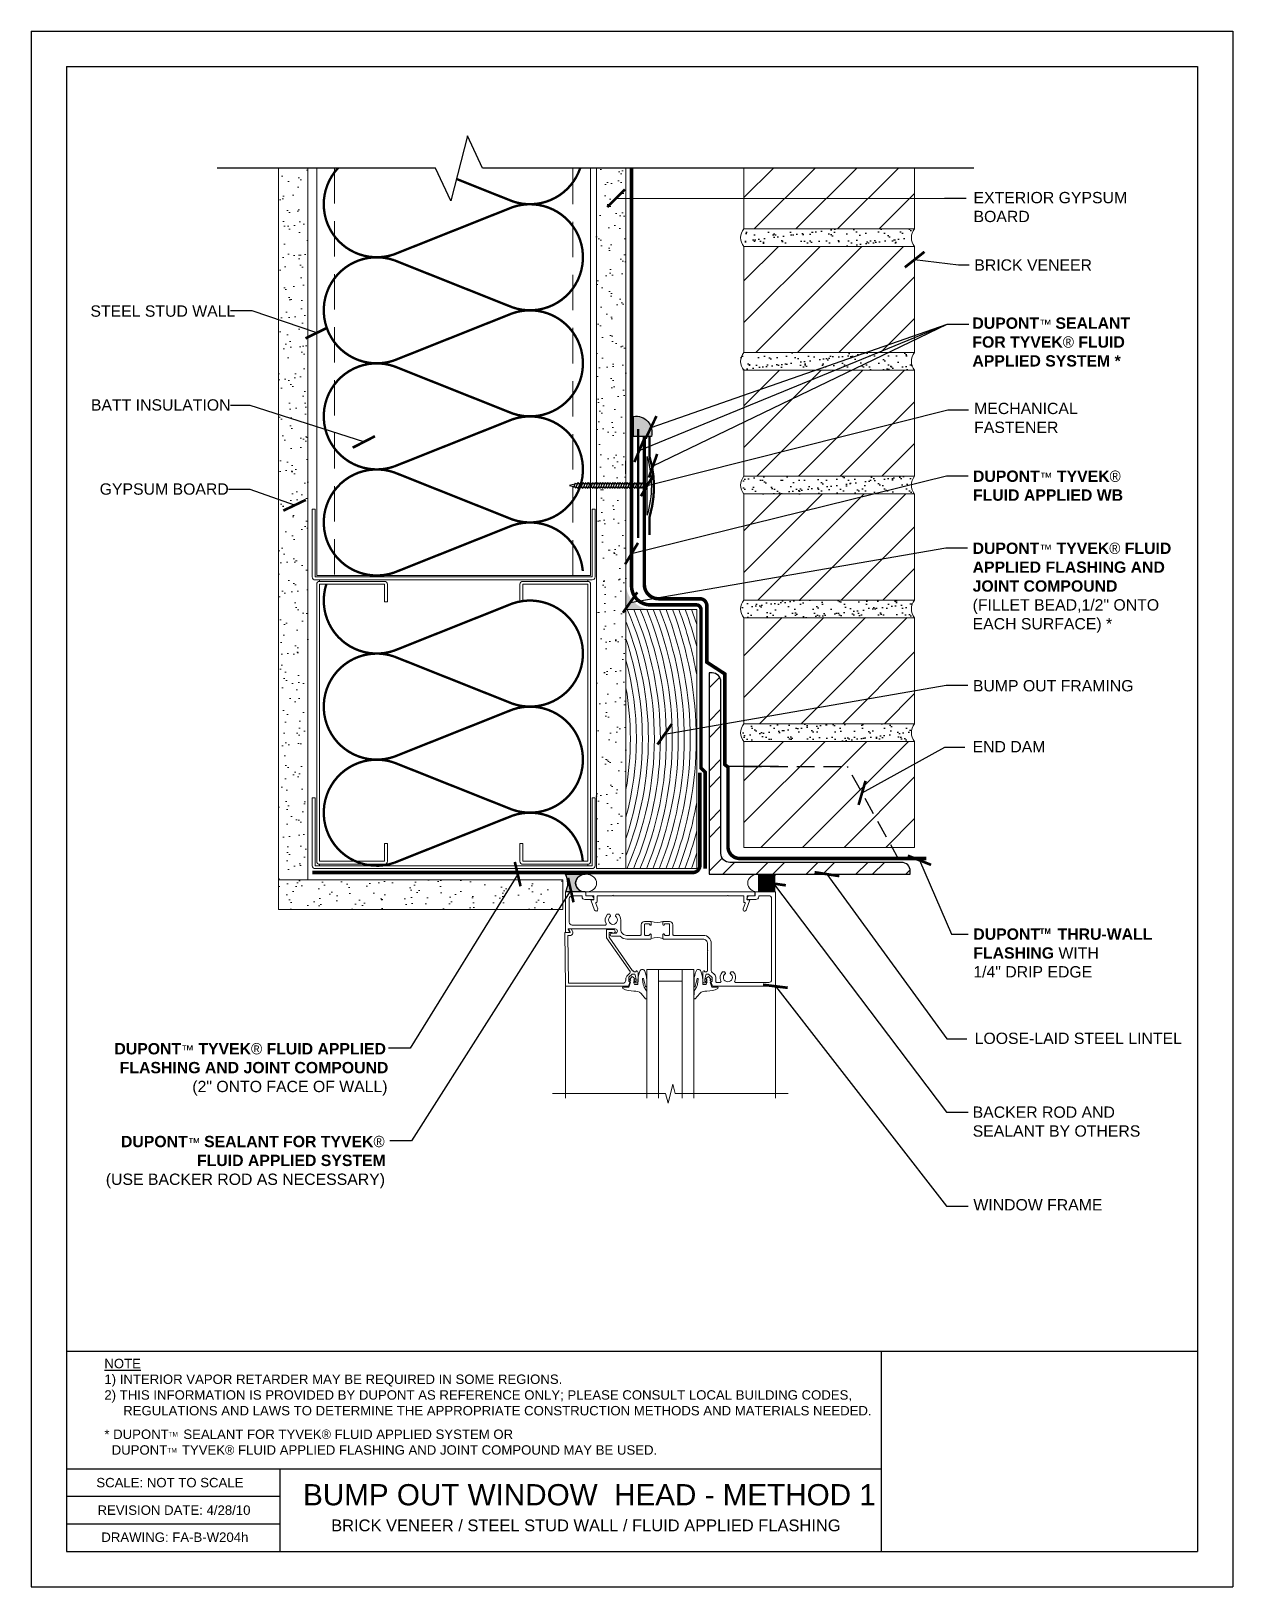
# Model space of a CAD drawing. Extents: x 499.2 to 524.7, y -269.5 to -236.5.
import ezdxf

# ---------------------------------------------------------------- set-up
doc = ezdxf.new("R2010")
doc.units = 0
doc.header["$LTSCALE"] = 1.5
doc.header["$MEASUREMENT"] = 0
for name, pattern in [('DASHED', [0.75, 0.5, -0.25]), ('DASHED2', [0.375, 0.25, -0.125]), ('HIDDEN', [0.375, 0.25, -0.125])]:
    doc.linetypes.add(name, pattern=pattern)
doc.layers.get('0').update_dxf_attribs({"color": 8, "linetype": 'CONTINUOUS'})
for name, color, linetype in [('8x11-ttb$0$B', 5, 'CONTINUOUS'), ('CMU', 250, 'CONTINUOUS'), ('DuPont Thru-Wall Flashing', 252, 'CONTINUOUS'), ('INSULATION', 241, 'CONTINUOUS'), ('SEALANT', 250, 'CONTINUOUS'), ('STRUCTURE', 250, 'CONTINUOUS'), ('TEXT', 7, 'CONTINUOUS'), ('Tyvek FA Flashing and Joint Treatment', 150, 'DASHED2'), ('Tyvek FA WB', 10, 'DASHED2')]:
    doc.layers.add(name, color=color, linetype=linetype)
for name, color, linetype, lineweight in [('A-Anno-txt0', 250, 'CONTINUOUS', 18), ('A-Backer Rod', 250, 'CONTINUOUS', 15), ('A-Glazing', 250, 'CONTINUOUS', 15), ('A-Sealant', 250, 'CONTINUOUS', 15), ('A-Window Gasket', 250, 'CONTINUOUS', 13), ('brick', 250, 'CONTINUOUS', 5), ('Gyp Board', 250, 'CONTINUOUS', 20), ('Metal Stud', 250, 'CONTINUOUS', 18), ('Non-Flanged Window', 250, 'CONTINUOUS', 20), ('Wood', 250, 'CONTINUOUS', 20)]:
    doc.layers.add(name, color=color, linetype=linetype, lineweight=lineweight)
doc.layers.add('TYVEK Commercial Wrap D', color=7, linetype='DASHED', true_color=0x00538e)
doc.layers.add('VIEWPORT', color=7, linetype='CONTINUOUS', plot=False)
doc.styles.add('DETAILS', font='sanss___.ttf', dxfattribs={"height": 1})
doc.dimstyles.new('ARCH_1_1-2_IN', dxfattribs={"dimscale": 0, "dimtxt": 0.09375, "dimasz": 0.09375, "dimexe": 0.0625, "dimexo": 0.0625, "dimgap": 0.0625, "dimtad": 1, "dimdec": 4, "dimlfac": 8, "dimzin": 3, "dimdsep": 46, "dimlunit": 4, "dimtxsty": 'Standard', "dimblk1": 'ARCHTICK', "dimblk2": 'ARCHTICK', "dimsah": 1, "dimcen": 0.0625, "dimdle": 0.0625, "dimclrd": 256, "dimclre": 256, "dimclrt": 256, "dimadec": 0, "dimazin": 0, "dimtfac": 1, "dimtdec": 4, "dimtmove": 0, "dimatfit": 3, "dimldrblk": 'ARCHTICK', "dimfxl": 1, "dimfrac": 2, "dimtolj": 1, "dimtzin": 0, "dimlwd": -1, "dimlwe": -1, "dimarcsym": 0})

# ---------------------------------------------------------------- blocks, each defined once
blk = doc.blocks.new('_ArchTick')
at = {"color": 0, "linetype": 'ByBlock', "const_width": 0.15}
blk.add_lwpolyline([(-0.5, -0.5), (0.5, 0.5)], dxfattribs=at)
blk = doc.blocks.new('Revsion Date')
at = {"layer": 'TEXT', "insert": (0, 0.203, 0), "char_height": 0.2, "width": 16.26452, "attachment_point": 1, "style": 'DETAILS'}
blk.add_mtext('\\pi-0.033334,l0.033334,t0.1;REVISION DATE: 4/28/10', dxfattribs=at)

msp = doc.modelspace()

# ---------------------------------------------------------------- hatches: boundary and pattern name
at = {"layer": 'brick'}
h = msp.add_hatch(dxfattribs=at)
h.set_pattern_fill('_USER', color=256, scale=0.625, angle=45, style=0, pattern_type=0)
h.set_pattern_definition([(45, (395.1639, -83.44085), (-0.4419417, 0.4419417), [])])
h.paths.add_polyline_path([(517.931, -243.354), (517.931, -241.104), (514.306, -241.104), (514.306, -243.354)])
h.paths.add_polyline_path([(517.931, -245.979), (517.931, -243.729), (514.306, -243.729), (514.306, -245.979)])
h.paths.add_polyline_path([(514.306, -246.354), (514.306, -248.604), (517.931, -248.604), (517.931, -246.354)])
h.paths.add_polyline_path([(514.306, -248.979), (514.306, -251.229), (517.931, -251.229), (517.931, -248.979)])
h.paths.add_polyline_path([(517.931, -251.604), (514.306, -251.604), (514.306, -251.979), (516.815, -251.979), (517.85, -253.854), (517.931, -253.854)])
h.paths.add_polyline_path([(516.815, -251.979), (514.306, -251.979), (514.306, -253.854), (517.85, -253.854)], flags=16)
h.paths.add_polyline_path([(517.931, -239.443), (514.306, -239.443), (514.306, -240.729), (517.931, -240.729)])
at = {"layer": 'CMU'}
h = msp.add_hatch(dxfattribs=at)
h.set_pattern_fill('AR-SAND', color=256, scale=0.15, style=0)
h.set_pattern_definition([(37.5, (193.77556, -228.04686), (-0.009449, 0.28902357), [0, -0.228, 0, -0.255, 0, -0.24375]), (7.5, (193.77556, -228.04686), (0.2654665, 0.4233219), [0, -0.123, 0, -0.2055, 0, -0.07875]), (327.5, (193.59106, -228.04686), (0.46712128, 0.00084886), [0, -0.075, 0, -0.27, 0, -0.3525]), (317.5, (193.59106, -228.04686), (0.450919, 0.13165133), [0, -0.0375, 0, -0.177, 0, -0.2025])])
h.paths.add_polyline_path([(517.931, -240.732), (514.306, -240.732, 0.36364), (514.306, -241.107), (517.931, -241.107, -0.36364)])
h.paths.add_polyline_path([(517.931, -243.357), (514.306, -243.357, 0.36364), (514.306, -243.732), (517.931, -243.732, -0.36364)])
h.paths.add_polyline_path([(517.931, -245.982), (514.306, -245.982, 0.36364), (514.306, -246.357), (517.931, -246.357, -0.36364)])
h.paths.add_polyline_path([(517.931, -248.607), (514.306, -248.607, 0.36364), (514.306, -248.982), (517.931, -248.982, -0.36364)])
h.paths.add_polyline_path([(517.931, -251.232), (514.306, -251.232, 0.36364), (514.306, -251.607), (517.931, -251.607, -0.36364)])
at = {"layer": 'Gyp Board'}
h = msp.add_hatch(dxfattribs=at)
h.set_pattern_fill('AR-SAND', color=256, scale=0.25, style=0)
h.set_pattern_definition([(37.5, (541.17512, -266.28996), (-0.0157483, 0.481706), [0, -0.38, 0, -0.425, 0, -0.40625]), (7.5, (541.1751, -266.28996), (0.442444, 0.7055365), [0, -0.205, 0, -0.3425, 0, -0.13125]), (327.5, (540.86762, -266.28996), (0.7785355, 0.0014148), [0, -0.125, 0, -0.45, 0, -0.5875]), (317.5, (540.8676, -266.28996), (0.751532, 0.219419), [0, -0.0625, 0, -0.295, 0, -0.3375])])
h.paths.add_polyline_path([(505.056, -239.443), (504.881, -239.443), (504.431, -239.443), (504.431, -254.544), (505.056, -254.544)])
h.paths.add_polyline_path([(511.806, -239.443), (511.181, -239.443), (511.181, -254.304), (511.806, -254.304)])
h = msp.add_hatch(dxfattribs=at)
h.set_pattern_fill('AR-SAND,_O', color=256, scale=0.25, angle=-90)
h.set_pattern_definition([(127.5, (1065.47115, -2036.6942), (-0.48170594, -0.01574834), [0, -0.38, 0, -0.425, 0, -0.40625]), (97.5, (1065.47115, -2036.6942), (-0.70553652, 0.44244418), [0, -0.205, 0, -0.3425, 0, -0.13125]), (57.5, (1065.47115, -2037.0017), (-0.00141476, 0.77853547), [0, -0.125, 0, -0.45, 0, -0.5875]), (47.5, (1065.47115, -2037.0017), (-0.2194189, 0.75153165), [0, -0.0625, 0, -0.295, 0, -0.3375])])
h.paths.add_polyline_path([(504.431, -254.544), (504.431, -255.169), (510.466, -255.169), (510.466, -254.544)])
at = {"layer": 'SEALANT', "linetype": 'Continuous'}
h = msp.add_hatch(color=256, dxfattribs=at)
edge = h.paths.add_edge_path()
edge.add_arc((512.013, -245.052), 0.344, -14.6417, 98.4355, ccw=False)
edge.add_line((512.346, -245.139), (512.235, -245.138))
edge.add_line((512.235, -245.138), (511.963, -245.138))
edge.add_line((511.963, -245.138), (511.963, -244.711))
at = {"layer": 'SEALANT'}
h = msp.add_hatch(color=256, dxfattribs=at)
h.dxf.hatch_style = 1
edge = h.paths.add_edge_path()
edge.add_line((510.942, -254.799), (510.527, -254.799))
edge.add_arc((510.156, -254.611), 0.416, 333.198, 386.9109)
edge.add_line((510.526, -254.423), (510.937, -254.423))
edge.add_arc((510.96, -254.677), 0.255, 95.2307, 135.4164)
edge.add_arc((510.894, -254.611), 0.162, 135.8626, 215.6301)
edge.add_arc((510.952, -254.561), 0.238, 217.2197, 267.6996)
h = msp.add_hatch(color=256, dxfattribs=at)
h.dxf.hatch_style = 1
edge = h.paths.add_edge_path()
edge.add_line((514.977, -254.421), (514.607, -254.421))
edge.add_ellipse((514.607, -254.61), major_axis=(0.219, 0), ratio=0.862659, start_angle=270, end_angle=450, ccw=False)
edge.add_line((514.607, -254.799), (514.975, -254.799))
edge.add_arc((515.459, -254.613), 0.519, 158.3009, 201.0118, ccw=False)
at = {"layer": 'STRUCTURE'}
h = msp.add_hatch(dxfattribs=at)
h.set_pattern_fill('ANSI32', color=256, scale=2, style=0)
h.set_pattern_definition([(45, (0, -271.5366), (-0.5303301, 0.5303301), []), (45, (0.35355, -271.5366), (-0.5303301, 0.5303301), [])])
edge = h.paths.add_edge_path()
edge.add_line((513.571, -251.337), (513.571, -254.421))
edge.add_line((513.571, -254.421), (515.769, -254.421))
edge.add_line((515.769, -254.421), (517.839, -254.421))
edge.add_line((517.839, -254.421), (517.839, -254.358))
edge.add_arc((517.651, -254.358), 0.188, 0, 90)
edge.add_line((517.651, -254.171), (515.769, -254.171))
edge.add_line((515.769, -254.171), (514.008, -254.171))
edge.add_arc((514.008, -253.983), 0.187, 180, 270, ccw=False)
edge.add_line((513.821, -253.983), (513.821, -251.235))
edge.add_line((513.821, -251.235), (513.821, -250.34))
edge.add_arc((513.633, -250.34), 0.188, 0, 90)
edge.add_line((513.633, -250.153), (513.571, -250.153))
edge.add_line((513.571, -250.153), (513.571, -251.337))
at = {"layer": 'Tyvek FA Flashing and Joint Treatment', "ltscale": 0.5}
h = msp.add_hatch(color=256, dxfattribs=at)
h.dxf.hatch_style = 1
edge = h.paths.add_edge_path()
edge.add_line((511.806, -248.803), (511.806, -248.303))
edge.add_arc((512.358, -248.251), 0.555, 185.3879, 264.6121)
edge.add_line((512.306, -248.803), (511.806, -248.803))

# ---------------------------------------------------------------- linework, layer by layer
at = {"layer": '8x11-ttb$0$B', "color": 7}
for p, q in [((499.934, -237.289, 0), (499.934, -268.789, 0)), ((499.934, -237.289, 0), (523.934, -237.289, 0)), ((523.934, -237.289, 0), (523.934, -268.789, 0)), ((499.934, -267.038, 0), (517.222, -267.038, 0)), ((499.934, -268.789, 0), (523.934, -268.789, 0))]:
    msp.add_line(p, q, dxfattribs=at)
at = {"layer": '8x11-ttb$0$B', "color": 7, "elevation": 0}
for points in [[(523.934, -264.543), (499.934, -264.543)], [(517.222, -264.543), (517.222, -268.789)], [(504.46, -267.038), (504.46, -268.789)], [(504.46, -267.622), (499.934, -267.622)], [(504.46, -268.205), (499.934, -268.205)]]:
    msp.add_lwpolyline(points, dxfattribs=at)
at = {"layer": 'A-Anno-txt0', "lineweight": 13}
msp.add_lwpolyline([(510.248, -259.076), (512.648, -259.076), (512.698, -259.276), (512.798, -258.876), (512.848, -259.076), (515.248, -259.076)], dxfattribs=at)
at = {"layer": 'A-Backer Rod'}
for centre, major_axis, ratio in [((510.957, -254.611), (0.226, 0), 0.83193), ((514.607, -254.61), (0.219, 0), 0.862659)]:
    msp.add_ellipse(centre, major_axis=major_axis, ratio=ratio, dxfattribs=at)
at = {"layer": 'A-Glazing'}
for p, q in [((512.248, -256.443), (512.248, -259.17)), ((512.498, -256.443), (512.498, -259.17)), ((512.998, -256.443), (512.998, -259.17)), ((513.248, -256.443), (513.248, -259.17))]:
    msp.add_line(p, q, dxfattribs=at)
at = {"layer": 'A-Sealant'}
for centre, radius, start, end in [((515.459, -254.613), 0.519, 158.3009, 201.0118), ((512.465, -255.095), 0.352, 249.1882, 290.8118), ((512.465, -256.118), 0.352, 69.1882, 110.8118)]:
    msp.add_arc(centre, radius, start, end, dxfattribs=at)
at = {"layer": 'A-Window Gasket'}
for points in [[(511.875, -256.704), (511.901, -256.709), (511.867, -256.816), (511.806, -256.821), (511.731, -256.818), (511.741, -256.849, 0.12571), (511.973, -256.901, -0.226084), (512.126, -256.951), (512.222, -257.062, 0.644976), (512.248, -257.05), (512.246, -256.921, 0.151869), (512.23, -256.876), (512.192, -256.816, -0.029345), (512.174, -256.764), (512.157, -256.643, -0.653812), (512.177, -256.636), (512.221, -256.801, 0.888636), (512.246, -256.799), (512.246, -256.664, 0.064205), (512.204, -256.476, 0.689636), (512.101, -256.476, 0.070356), (512.06, -256.664), (512.06, -256.76), (511.987, -256.76), (511.965, -256.707), (512.004, -256.702), (511.97, -256.665), (512.001, -256.643), (511.94, -256.59), (511.884, -256.655), (511.909, -256.665)], [(513.622, -256.704), (513.595, -256.709), (513.629, -256.816), (513.69, -256.821), (513.765, -256.818), (513.755, -256.849, -0.12571), (513.523, -256.901, 0.226084), (513.37, -256.951), (513.274, -257.062, -0.644976), (513.248, -257.05), (513.25, -256.921, -0.151869), (513.266, -256.876), (513.305, -256.816, 0.029345), (513.322, -256.764), (513.339, -256.643, 0.653812), (513.319, -256.636), (513.275, -256.801, -0.888636), (513.25, -256.799), (513.25, -256.664, -0.064205), (513.292, -256.476, -0.689636), (513.395, -256.476, -0.070356), (513.436, -256.664), (513.436, -256.76), (513.509, -256.76), (513.531, -256.707), (513.492, -256.702), (513.527, -256.665), (513.495, -256.643), (513.556, -256.59), (513.612, -256.655), (513.587, -256.665)]]:
    msp.add_lwpolyline(points, format="xyb", close=True, dxfattribs=at)
at = {"layer": 'brick', "linetype": 'Continuous'}
msp.add_lwpolyline([(514.306, -239.443), (514.306, -240.732), (517.931, -240.732), (517.931, -239.443)], dxfattribs=at)
for points in [[(514.306, -243.357), (517.931, -243.357), (517.931, -241.107), (514.306, -241.107)], [(514.306, -245.982), (517.931, -245.982), (517.931, -243.732), (514.306, -243.732)], [(514.306, -248.607), (517.931, -248.607), (517.931, -246.357), (514.306, -246.357)], [(514.306, -251.232), (517.931, -251.232), (517.931, -248.982), (514.306, -248.982)], [(514.306, -253.857), (517.931, -253.857), (517.931, -251.607), (514.306, -251.607)]]:
    msp.add_lwpolyline(points, close=True, dxfattribs=at)
for centre in [(514.53, -240.92), (518.155, -240.92), (514.53, -243.545), (518.155, -243.545), (514.53, -246.17), (518.155, -246.17), (514.53, -248.795), (518.155, -248.795), (514.53, -251.42), (518.155, -251.42)]:
    msp.add_arc(centre, 0.292, 140.0334, 219.9666, dxfattribs=at)
at = {"layer": 'DuPont Thru-Wall Flashing'}
msp.add_line((515.039, -252.136), (513.959, -252.136), dxfattribs=at)
at = {"layer": 'DuPont Thru-Wall Flashing', "linetype": 'HIDDEN'}
for p, q in [((514.306, -252.136), (516.506, -252.136)), ((517.604, -254.127, 0), (516.506, -252.136, 0))]:
    msp.add_line(p, q, dxfattribs=at)
at = {"layer": 'DuPont Thru-Wall Flashing', "elevation": 0}
msp.add_lwpolyline([(512.196, -245.138, 0.075, 0.075, 0), (512.196, -248.279, 0.075, 0.075, 0.414214), (512.496, -248.579, 0.075, 0.075, 0), (513.372, -248.579, 0.075, 0.075, -0.414214), (513.522, -248.729, 0.075, 0.075, 0), (513.522, -249.925, 0.075, 0.075, 0), (513.904, -250.174, 0.075, 0.075, 0), (513.904, -252.098, 0.075, 0.075, 0), (513.97, -252.149, 0.075, 0.075, 0), (513.97, -253.838, 0.075, 0.075, 0.414158), (514.22, -254.088, 0.075, 0.075, 0), (516.983, -254.089, 0.075, 0.075, 0), (518.181, -254.089, 0, 0, 0)], format="xyseb", dxfattribs=at)
at = {"layer": 'Gyp Board'}
for points in [[(504.431, -239.443), (504.431, -254.544), (505.056, -254.544), (505.056, -239.443)], [(511.806, -239.443), (511.806, -254.304), (511.181, -254.304), (511.181, -239.443)]]:
    msp.add_lwpolyline(points, dxfattribs=at)
msp.add_lwpolyline([(504.431, -254.544), (504.431, -255.169), (510.466, -255.169), (510.466, -254.544)], close=True, dxfattribs=at)
at = {"layer": 'INSULATION', "color": 253, "const_width": 0.05}
for points in [[(509.768, -244.711, 0.083504), (509.4, -244.773), (506.886, -245.774, -1.40437), (506.886, -243.648), (509.4, -244.649, 1.40437), (509.4, -242.523), (506.886, -243.524, -1.40437), (506.886, -241.398), (509.4, -242.399, 1.40437), (509.4, -240.273), (506.886, -241.274, -0.782085), (505.696, -239.443, -0.782085)], [(508.208, -239.674), (509.4, -240.149, 0.417115), (510.835, -239.443, 0.417115)], [(506.518, -245.836, 0.083504), (506.886, -245.774), (509.4, -244.773, -1.40437), (509.4, -246.899), (506.886, -245.898, 1.40437), (506.886, -248.024), (509.4, -247.023, -0.489426), (510.89, -247.992)], [(505.447, -248.273, 0.618126), (506.886, -249.68), (509.4, -248.679, -1.40437), (509.4, -250.805), (506.886, -249.804, 1.40437), (506.886, -251.93), (509.4, -250.929, -1.40437), (509.4, -253.055), (506.886, -252.054, 1.40437), (506.886, -254.18), (509.4, -253.179, -0.489426), (510.89, -254.148)]]:
    msp.add_lwpolyline(points, format="xyb", dxfattribs=at)
at = {"layer": 'Metal Stud'}
for p, q in [((505.306, -248.211), (505.306, -248.179)), ((505.306, -248.211), (505.306, -248.179)), ((510.994, -248.211), (510.994, -248.179)), ((505.306, -254.211), (505.306, -254.242)), ((510.994, -254.211), (510.994, -254.242))]:
    msp.add_line(p, q, dxfattribs=at)
at = {"layer": 'Metal Stud', "lineweight": 13}
msp.add_lwpolyline([(505.244, -239.443), (505.244, -248.086), (511.056, -248.086), (511.056, -239.443)], dxfattribs=at)
at = {"layer": 'Metal Stud', "linetype": 'DASHED', "lineweight": 5}
msp.add_lwpolyline([(505.619, -239.443), (505.619, -248.086), (510.681, -248.086), (510.681, -239.443)], dxfattribs=at)
at = {"layer": 'Metal Stud'}
for points in [[(511.088, -246.679), (511.088, -248.117), (505.213, -248.117), (505.213, -246.679), (505.15, -246.679), (505.15, -248.117, 0.414214), (505.213, -248.179), (511.088, -248.179, 0.414214), (511.15, -248.117), (511.15, -246.679)], [(506.681, -248.648), (506.744, -248.648), (506.744, -248.273, 0.414214), (506.681, -248.211), (505.306, -248.211, 0.414214), (505.244, -248.273), (505.244, -254.148, 0.414214), (505.306, -254.211), (506.681, -254.211, 0.414214), (506.744, -254.148), (506.744, -253.773), (506.681, -253.773), (506.681, -254.148), (505.306, -254.148), (505.306, -248.273), (506.681, -248.273)], [(509.619, -248.648), (509.556, -248.648), (509.556, -248.273, -0.414214), (509.619, -248.211), (510.994, -248.211, -0.414214), (511.056, -248.273), (511.056, -254.148, -0.414214), (510.994, -254.211), (509.619, -254.211, -0.414214), (509.556, -254.148), (509.556, -253.773), (509.619, -253.773), (509.619, -254.148), (510.994, -254.148), (510.994, -248.273), (509.619, -248.273)], [(511.088, -252.804), (511.088, -254.242), (505.213, -254.242), (505.213, -252.804), (505.15, -252.804), (505.15, -254.242, 0.414214), (505.213, -254.304), (511.088, -254.304, 0.414214), (511.15, -254.242), (511.15, -252.804)]]:
    msp.add_lwpolyline(points, format="xyb", close=True, dxfattribs=at)
at = {"layer": 'Non-Flanged Window'}
for p, q in [((513.248, -256.443), (512.248, -256.443)), ((512.998, -256.693), (512.498, -256.693))]:
    msp.add_line(p, q, dxfattribs=at)
at = {"layer": 'Non-Flanged Window', "lineweight": 9}
for p, q in [((510.524, -259.17), (510.524, -256.799)), ((514.976, -259.17), (514.976, -256.799))]:
    msp.add_line(p, q, dxfattribs=at)
at = {"layer": 'Non-Flanged Window'}
for points in [[(512.34, -255.789), (512.34, -255.703, 1), (512.309, -255.703), (512.309, -255.704, -0.414214), (512.294, -255.719), (512.214, -255.719, -0.414214), (512.199, -255.704), (512.199, -255.489, -0.414214), (512.214, -255.474), (512.294, -255.474, -0.419023), (512.309, -255.489, 1.008231), (512.34, -255.489), (512.34, -255.424), (512.199, -255.424, 0.414214), (512.129, -255.494), (512.129, -255.699, -0.414214), (512.109, -255.719), (511.82, -255.719, -0.414214), (511.695, -255.594), (511.695, -255.393, 0.206445), (511.644, -255.273), (511.6, -255.273), (511.583, -255.302, 0.386545), (511.585, -255.315, -3.127286), (511.475, -255.315, 0.386545), (511.478, -255.302), (511.461, -255.273), (511.417, -255.273, 0.339754), (511.385, -255.471, -0.568098), (511.368, -255.501), (510.663, -255.501, -0.414214), (510.603, -255.441), (510.603, -254.939, -0.414214), (510.663, -254.879), (510.873, -254.879), (510.873, -254.897, 0.414214), (510.935, -254.959), (511.123, -254.959), (511.123, -254.941, 0.414214), (511.061, -254.879), (510.953, -254.879), (510.953, -254.799), (510.523, -254.799), (510.523, -255.661), (510.614, -255.661, 0.57735), (510.623, -255.646), (510.586, -255.581), (511.576, -255.581, -1), (511.576, -255.675), (511.498, -255.675, 1), (511.498, -255.737), (511.685, -255.737, 0.207981), (511.827, -255.799), (512.33, -255.799), (512.34, -255.789)], [(512.59, -255.789), (512.6, -255.799), (513.436, -255.799, -0.414214), (513.536, -255.899), (513.536, -256.039), (513.546, -256.049), (513.536, -256.059), (513.536, -256.465), (513.536, -256.465, -0.414214), (513.511, -256.49), (513.474, -256.49), (513.474, -256.468, 0.414214), (513.436, -256.506), (513.436, -256.708, 0.414214), (513.456, -256.728), (513.485, -256.728, 0.414214), (513.505, -256.708), (513.505, -256.696), (513.476, -256.696), (513.476, -256.658), (513.499, -256.556, -0.354119), (513.518, -256.54), (513.56, -256.54), (513.627, -256.607, -0.198912), (513.634, -256.625), (513.634, -256.696), (513.605, -256.696), (513.641, -256.799), (514.975, -256.799), (514.975, -254.799), (514.543, -254.799), (514.543, -254.879), (514.435, -254.879, 0.414214), (514.373, -254.941), (514.373, -254.959), (514.561, -254.959, 0.414214), (514.623, -254.897), (514.623, -254.879), (514.835, -254.879, -0.414214), (514.895, -254.939), (514.895, -256.659, -0.414214), (514.835, -256.719), (514.131, -256.719, -0.537839), (514.114, -256.688, 0.338036), (514.081, -256.491), (514.037, -256.491), (514.02, -256.52, 0.386545), (514.023, -256.533, -3.127286), (513.913, -256.533, 0.386545), (513.916, -256.52), (513.899, -256.491), (513.855, -256.491, 0.338036), (513.822, -256.688, -0.537839), (513.805, -256.719), (513.734, -256.719, -0.414214), (513.714, -256.699), (513.714, -256.625, 0.19902), (513.683, -256.55), (513.623, -256.491, -0.199018), (513.616, -256.473), (513.616, -255.889, 0.414211), (513.446, -255.719), (512.821, -255.719, -0.414214), (512.801, -255.699), (512.801, -255.494, 0.414214), (512.731, -255.424), (512.59, -255.424), (512.59, -255.489, 1), (512.621, -255.489), (512.621, -255.489, -0.414214), (512.636, -255.474), (512.716, -255.474, -0.414214), (512.731, -255.489), (512.731, -255.704, -0.414214), (512.716, -255.719), (512.636, -255.719, -0.419023), (512.621, -255.704, 1.008231), (512.59, -255.703), (512.59, -255.789)]]:
    msp.add_lwpolyline(points, format="xyb", dxfattribs=at)
for points in [[(514.374, -254.965), (514.436, -254.965), (514.357, -255.182, -1), (514.291, -255.158), (514.332, -255.046, 0.414214), (514.32, -255.02), (514.317, -255.019, -0.315299), (514.304, -255), (514.304, -254.879), (513.977, -254.879), (513.967, -254.869), (513.957, -254.879), (511.54, -254.879), (511.53, -254.869), (511.52, -254.879), (511.194, -254.879), (511.194, -255, -0.315299), (511.18, -255.019), (511.178, -255.02, 0.414214), (511.166, -255.046), (511.206, -255.158, -1), (511.141, -255.182), (511.062, -254.965), (511.124, -254.965), (511.124, -254.879), (510.954, -254.879), (510.954, -254.799), (514.544, -254.799), (514.544, -254.879), (514.374, -254.879), (514.374, -254.965)], [(512.021, -256.658), (512.021, -256.696), (511.992, -256.696), (511.992, -256.708, 0.414214), (512.012, -256.728), (512.041, -256.728, 0.414214), (512.061, -256.708), (512.061, -256.506, 0.414214), (512.023, -256.468), (512.023, -256.49), (511.981, -256.49, -0.414214), (511.961, -256.47), (511.961, -256.468), (511.946, -256.468), (511.447, -255.755), (511.447, -255.657), (511.505, -255.657, 1.660521), (511.538, -255.595), (511.392, -255.595), (511.392, -255.772), (511.893, -256.487, -0.36397), (511.89, -256.519), (511.826, -256.583, 0.198912), (511.801, -256.644), (511.801, -256.666, -0.414214), (511.731, -256.736), (510.583, -256.736), (510.57, -255.723), (510.617, -255.723, 0.577398), (510.67, -255.63), (510.643, -255.583), (510.588, -255.581, 0.589976), (510.579, -255.596), (510.616, -255.66), (510.507, -255.66), (510.522, -256.799), (511.856, -256.799), (511.892, -256.696), (511.863, -256.696), (511.863, -256.625, -0.198912), (511.87, -256.607), (511.937, -256.54), (511.979, -256.54, -0.354119), (511.998, -256.556)]]:
    msp.add_lwpolyline(points, format="xyb", close=True, dxfattribs=at)
at = {"layer": 'SEALANT', "linetype": 'Continuous'}
msp.add_line((511.806, -245.927, 0), (511.806, -245.651, 0), dxfattribs=at)
at = {"layer": 'SEALANT', "linetype": 'Continuous', "elevation": 0}
msp.add_lwpolyline([(511.963, -244.711, -0.537754), (512.346, -245.139), (512.235, -245.138), (511.963, -245.138)], format="xyb", close=True, dxfattribs=at)
at = {"layer": 'SEALANT', "linetype": 'Continuous', "const_width": 0.05, "elevation": 0, "flags": 128}
msp.add_lwpolyline([(512.062, -247.289), (512.062, -244.976)], dxfattribs=at)
at = {"layer": 'SEALANT', "linetype": 'Continuous', "const_width": 0.05, "flags": 128}
msp.add_lwpolyline([(512.308, -245.138), (512.308, -245.572, -0.145991), (512.308, -246.834), (512.308, -247.228)], format="xyb", dxfattribs=at)
at = {"layer": 'SEALANT'}
msp.add_lwpolyline([(510.942, -254.799), (510.527, -254.799, 0.238754), (510.526, -254.423), (510.937, -254.423, 0.177162), (510.778, -254.498, 0.362821), (510.763, -254.705, 0.223893), (510.942, -254.799, 1.244627)], format="xyb", dxfattribs=at)
at = {"layer": 'STRUCTURE'}
for p, q in [((510.785, -246.131), (510.611, -246.176)), ((510.611, -246.176), (510.785, -246.222)), ((510.729, -246.125), (510.691, -246.217)), ((510.729, -246.125), (510.741, -246.143)), ((510.787, -246.113), (510.738, -246.23)), ((510.785, -246.131), (512.252, -246.131)), ((510.839, -246.113), (510.787, -246.24)), ((510.787, -246.113), (510.799, -246.131)), ((510.839, -246.113), (510.851, -246.131)), ((510.891, -246.113), (510.839, -246.24)), ((510.891, -246.113), (510.904, -246.131)), ((510.944, -246.113), (510.891, -246.24)), ((510.996, -246.113), (510.944, -246.24)), ((510.944, -246.113), (510.956, -246.131)), ((510.996, -246.113), (511.008, -246.131)), ((511.049, -246.113), (510.996, -246.24)), ((511.049, -246.113), (511.061, -246.131)), ((511.101, -246.113), (511.049, -246.24)), ((511.153, -246.113), (511.101, -246.24)), ((511.101, -246.113), (511.113, -246.131)), ((511.206, -246.113), (511.153, -246.24)), ((511.153, -246.113), (511.166, -246.131)), ((511.258, -246.113), (511.206, -246.24)), ((511.206, -246.113), (511.218, -246.131)), ((511.258, -246.113), (511.27, -246.131)), ((511.31, -246.113), (511.258, -246.24)), ((511.31, -246.113), (511.323, -246.131)), ((511.363, -246.113), (511.31, -246.24)), ((511.363, -246.113), (511.375, -246.131)), ((511.415, -246.113), (511.363, -246.24)), ((511.415, -246.113), (511.427, -246.131)), ((511.467, -246.113), (511.415, -246.24)), ((511.52, -246.113), (511.467, -246.24)), ((511.467, -246.113), (511.48, -246.131)), ((511.572, -246.113), (511.52, -246.24)), ((511.52, -246.113), (511.532, -246.131)), ((511.625, -246.113), (511.572, -246.24)), ((511.572, -246.113), (511.584, -246.131)), ((511.625, -246.113), (511.637, -246.131)), ((511.677, -246.113), (511.625, -246.24)), ((511.677, -246.113), (511.689, -246.131)), ((511.729, -246.113), (511.677, -246.24)), ((511.729, -246.112), (511.742, -246.131)), ((511.782, -246.113), (511.729, -246.24)), ((511.782, -246.113), (511.794, -246.131)), ((511.834, -246.113), (511.782, -246.24)), ((511.887, -246.113), (511.834, -246.24)), ((511.834, -246.113), (511.846, -246.131)), ((511.939, -246.113), (511.887, -246.24)), ((511.887, -246.113), (511.899, -246.131)), ((511.991, -246.113), (511.939, -246.24)), ((511.939, -246.113), (511.951, -246.131)), ((511.991, -246.113), (512.004, -246.131)), ((512.044, -246.113), (511.991, -246.24)), ((512.044, -246.113), (512.056, -246.131)), ((512.096, -246.113), (512.044, -246.24)), ((512.096, -246.113), (512.108, -246.131)), ((512.148, -246.113), (512.096, -246.24)), ((512.148, -246.113), (512.161, -246.131)), ((512.201, -246.113), (512.148, -246.24)), ((512.201, -246.113), (512.213, -246.131)), ((512.252, -246.116), (512.201, -246.24)), ((510.675, -246.193), (510.691, -246.217)), ((510.722, -246.205), (510.738, -246.23)), ((510.772, -246.218), (510.787, -246.24)), ((512.252, -246.222), (510.785, -246.222)), ((510.827, -246.222), (510.839, -246.24)), ((510.879, -246.222), (510.891, -246.24)), ((510.932, -246.222), (510.944, -246.24)), ((510.984, -246.222), (510.996, -246.24)), ((511.036, -246.222), (511.049, -246.24)), ((511.089, -246.222), (511.101, -246.24)), ((511.141, -246.222), (511.153, -246.24)), ((511.193, -246.222), (511.206, -246.24)), ((511.246, -246.222), (511.258, -246.24)), ((511.298, -246.222), (511.31, -246.24)), ((511.35, -246.222), (511.363, -246.24)), ((511.377, -246.204), (511.363, -246.24)), ((511.403, -246.222), (511.415, -246.24)), ((511.455, -246.222), (511.467, -246.24)), ((511.508, -246.222), (511.52, -246.24)), ((511.56, -246.222), (511.572, -246.24)), ((511.612, -246.222), (511.625, -246.24)), ((511.665, -246.222), (511.677, -246.24)), ((511.717, -246.222), (511.729, -246.24)), ((511.744, -246.204), (511.729, -246.239)), ((511.77, -246.222), (511.782, -246.24)), ((511.822, -246.222), (511.834, -246.24)), ((511.874, -246.222), (511.887, -246.24)), ((511.927, -246.222), (511.939, -246.24)), ((511.979, -246.222), (511.991, -246.24)), ((512.031, -246.222), (512.044, -246.24)), ((512.084, -246.222), (512.096, -246.24)), ((512.111, -246.204), (512.096, -246.24)), ((512.136, -246.222), (512.148, -246.24)), ((512.189, -246.222), (512.201, -246.24)), ((512.241, -246.222), (512.252, -246.238))]:
    msp.add_line(p, q, dxfattribs=at)
msp.add_lwpolyline([(519.188, -239.443), (508.759, -239.443), (508.443, -238.758), (508.088, -240.142), (507.765, -239.443), (503.13, -239.443)], dxfattribs=at)
for points in [[(512.252, -245.559, -0.147361), (512.252, -246.809)], [(513.571, -251.337), (513.571, -254.421), (515.769, -254.421), (517.839, -254.421), (517.839, -254.358, 0.414214), (517.651, -254.171), (515.769, -254.171), (514.008, -254.171, -0.414214), (513.821, -253.983), (513.821, -251.235), (513.821, -250.34, 0.414214), (513.633, -250.153), (513.571, -250.153)]]:
    msp.add_lwpolyline(points, format="xyb", close=True, dxfattribs=at)
at = {"layer": 'TYVEK Commercial Wrap D', "const_width": 0.04}
msp.add_lwpolyline([(511.17, -254.336), (511.17, -254.336)], dxfattribs=at)
at = {"layer": 'Tyvek FA Flashing and Joint Treatment', "ltscale": 0.5, "const_width": 0.075, "flags": 128}
msp.add_lwpolyline([(512.829, -254.386), (513.224, -254.386, 0.414214), (513.374, -254.236), (513.374, -252.268)], format="xyb", dxfattribs=at)
at = {"layer": 'Tyvek FA Flashing and Joint Treatment', "ltscale": 0.5, "const_width": 0.075, "elevation": 0, "flags": 128}
msp.add_lwpolyline([(505.154, -254.386), (512.829, -254.386)], dxfattribs=at)
at = {"layer": 'Tyvek FA WB', "flags": 128}
msp.add_lwpolyline([(513.398, -249.223, 0.075, 0.075, 0), (513.398, -248.809, 0.075, 0.075, 0.414214), (513.298, -248.709, 0.075, 0.075, 0), (512.324, -248.709, 0.075, 0.075, -0.414214), (511.924, -248.309, 0.075, 0.075, 0), (511.924, -245.568, 0.075, 0.075, 0), (511.924, -239.443, 0, 0, 0)], format="xyseb", dxfattribs=at)
at = {"layer": 'Tyvek FA WB', "const_width": 0.075, "flags": 128}
msp.add_lwpolyline([(513.485, -254.304), (513.485, -252.258), (513.398, -252.169), (513.398, -249.223)], dxfattribs=at)
at = {"layer": 'VIEWPORT', "color": 1}
for p, q in [((499.184, -236.539, 0), (499.184, -269.539, 0)), ((499.184, -236.539, 0), (524.684, -236.539, 0)), ((524.684, -236.539, 0), (524.684, -269.539, 0)), ((499.184, -269.539, 0), (524.684, -269.539, 0))]:
    msp.add_line(p, q, dxfattribs=at)
at = {"layer": 'Wood'}
msp.add_lwpolyline([(511.806, -248.804), (513.306, -248.804), (513.306, -254.304), (511.806, -254.304)], close=True, dxfattribs=at)
for radius, start, end in [(6.805, 336.0914, 23.7636), (6.932, 336.5565, 23.3016), (7.059, 337.0034, 22.8577), (7.186, 337.4325, 22.4315), (7.313, 337.8454, 22.0214), (7.44, 338.243, 21.6264), (7.567, 338.6263, 21.2457), (7.694, 338.9959, 20.8784), (7.821, 9.9543, 20.524), (7.948, 14.2553, 20.1816), (8.075, 17.4526, 19.8508), (6.678, 338.2775, 21.7225), (6.551, 341.2668, 18.7332), (6.423, 344.9666, 15.0334), (6.296, 350.1582, 9.8418), (7.821, 339.3527, 350.0457), (7.948, 339.6973, 345.7447), (8.075, 340.0303, 342.5474)]:
    msp.add_arc((505.603, -251.547, 0), radius, start, end, dxfattribs=at)

# ---------------------------------------------------------------- block references
at = {"layer": 'TEXT'}
msp.add_blockref('Revsion Date', (500.593, -268.014), dxfattribs=at)

# ---------------------------------------------------------------- texts
at = {"layer": 'TEXT', "style": 'DETAILS'}
for s, insert, char_height, width, attachment_point in [('EXTERIOR GYPSUM \\PBOARD', (519.18, -239.95, 0), 0.24, 6.52135, 1), ('BRICK VENEER', (519.197, -241.38, 0), 0.24, 6.52135, 1), ('STEEL STUD WALL', (500.442, -242.357, 0), 0.24, 6.52135, 1), ('{\\fSansSerif|b1|i0|c2|p2;DUPONT\\fArial|b0|i0|c0|p32;\\H0.8125x;™\\fArial|b1|i0|c0|p32; \\H1.2308x;SEALANT \\PFOR TYVEK\\fSymbol|b0|i0|c2|p18;â\\fArial|b0|i0|c0|p32; \\fArial|b1|i0|c0|p32;FLUID \\PAPPLIED SYSTEM *}', (519.156, -242.613, 0), 0.24, 6.52135, 1), ('BATT INSULATION', (500.453, -244.348, 0), 0.24, 6.52135, 1), ('MECHANICAL \\PFASTENER ', (519.193, -244.422, 0), 0.24, 6.52135, 1), ('GYPSUM BOARD', (500.639, -246.132, 0), 0.24, 6.52135, 1), ('{\\fSansSerif|b1|i0|c2|p2;DUPONT\\fArial|b0|i0|c0|p32;\\H0.8125x;™\\fSansSerif|b1|i0|c2|p2;\\H1.2308x; TYVEK\\fSymbol|b0|i0|c2|p18;â\\fSansSerif|b1|i0|c2|p2; \\PFLUID APPLIED WB}', (519.169, -245.86, 0), 0.24, 6.52135, 1), ('{\\fSansSerif|b1|i0|c2|p2;DUPONT\\fArial|b0|i0|c0|p32;\\H0.8125x;™\\fSansSerif|b1|i0|c2|p2;\\H1.2308x; TYVEK\\fSymbol|b0|i0|c2|p18;â\\fSansSerif|b1|i0|c2|p2; FLUID \\PAPPLIED FLASHING AND \\PJOINT COMPOUND\\fSansSerif|b0|i0|c2|p2; \\P(FILLET BEAD,1/2" ONTO \\PEACH SURFACE) *}', (519.161, -247.389, 0), 0.24, 6.52135, 1), ('BUMP OUT FRAMING', (519.167, -250.304, 0), 0.24, 6.52135, 1), ('END DAM', (519.16, -251.597), 0.24, 6.52135, 1), ('\\A1;{\\fSansSerif|b1|i0|c2|p2;DUPONT    THRU-WALL\\PFLASHING} WITH \\P1/4" DRIP EDGE', (519.176, -256.094, 0), 0.24, 5.83899, 4), ('\\pi0.84952;{\\fSansSerif|b1|i0|c2|p2;DUPONT\\fArial|b0|i0|c0|p32;\\H0.8125x;™\\fSansSerif|b1|i0|c2|p2;\\H1.2308x; TYVEK\\fSymbol|b0|i0|c2|p18;â\\fSansSerif|b1|i0|c2|p2; FLUID APPLIED \\P\\pi0.96236;FLASHING AND JOINT COMPOUND\\fSansSerif|b0|i0|c2|p2; \\P\\pi2.5022;(2" ONTO FACE OF WALL)}', (500.102, -258.004, 0), 0.24, 6.52135, 1), ('LOOSE-LAID STEEL LINTEL', (519.204, -257.783, 0), 0.24, 6.52135, 1), ('BACKER ROD AND \\PSEALANT BY OTHERS', (519.162, -259.349, 0), 0.24, 6.52135, 1), ('\\pi1.5423;{\\fSansSerif|b1|i0|c2|p2;DUPONT\\fArial|b0|i0|c0|p32;\\H0.8125x;™\\fArial|b1|i0|c0|p32; \\H1.2308x;SEALANT FOR TYVEK\\fSymbol|b0|i0|c2|p18;â\\fArial|b0|i0|c0|p32; \\P\\pi3.1562;\\fArial|b1|i0|c0|p32;FLUID APPLIED SYSTEM\\P\\pi1.2207;\\fArial|b0|i0|c0|p32;\\H0.99998x;(USE BACKER ROD AS NECESSARY)}', (499.548, -259.972, 0), 0.24, 7.11285, 1), ('WINDOW FRAME', (519.178, -261.314, 0), 0.24, 6.52135, 1), ('{\\LNOTE\\P}1) INTERIOR VAPOR RETARDER MAY BE REQUIRED IN SOME REGIONS.\\P\\pi-0.4,l0.4;2) THIS INFORMATION IS PROVIDED BY DUPONT AS REFERENCE ONLY; PLEASE CONSULT LOCAL BUILDING CODES, REGULATIONS AND LAWS TO DETERMINE THE APPROPRIATE CONSTRUCTION METHODS AND MATERIALS NEEDED.\\P{\\H0.5x;\\P\\pi0,l0;}* DUPONT    SEALANT FOR TYVEK{\\fSymbol|b0|i0|c2|p18;â} FLUID APPLIED SYSTEM OR \\P\\pi-0.2,l0.2;  DUPONT    TYVEK{\\fSymbol|b0|i0|c2|p18;â} FLUID APPLIED FLASHING AND JOINT COMPOUND MAY BE USED.', (500.738, -264.701, 0), 0.2, 16.47485, 1), ('TM', (502.099, -266.252, 0), 0.1, 8.31, 1), ('TM', (502.074, -266.591, 0), 0.1, 8.31, 1), ('\\pi-0.033334,l0.033334,t0.1;SCALE: NOT TO SCALE', (500.568, -267.227, 0), 0.2, 16.26452, 1), ('\\pi0.81812;{\\H0.9x;BUMP OUT WINDOW  HEAD - METHOD 1} \\P\\pi1.4146;{\\H0.5x;BRICK VENEER / STEEL STUD WALL / FLUID APPLIED FLASHING}', (504.136, -267.359, 0), 0.5, 13.39365, 1), ('\\pi-0.033334,l0.033334,t0.1;DRAWING: FA-B-W204h', (500.674, -268.385, 0), 0.2, 16.26452, 1)]:
    msp.add_mtext(s, dxfattribs=dict(at, insert=insert, char_height=char_height, width=width, attachment_point=attachment_point))
at = {"layer": 'TEXT', "insert": (520.582, -255.629, 0), "char_height": 0.12, "attachment_point": 4, "style": 'DETAILS'}
msp.add_mtext('{\\fSansSerif|b1|i0|c2|p2;TM}', dxfattribs=at)

# ---------------------------------------------------------------- leaders
at = {"layer": 'TEXT'}
for points, override in [([(511.595, -240.086, 0), (518.566, -240.082, 0), (519.026, -240.082, 0)], {"dimscale": 4, "dimgap": 0.0625, "dimtad": 0}), ([(517.931, -241.385, 0), (518.86, -241.493, 0), (519.09, -241.493, 0)], {"dimscale": 4, "dimgap": 0.0625, "dimtad": 0}), ([(505.244, -242.94, 0), (503.872, -242.47, 0), (503.413, -242.47, 0)], {"dimscale": 4, "dimgap": 0.0625, "dimtad": 0}), ([(512.088, -245.435, 0), (518.622, -242.757, 0), (519.082, -242.757, 0)], {"dimscale": 4, "dimgap": 0.0625, "dimtad": 0}), ([(512.337, -244.944, 0), (518.622, -242.757, 0), (519.082, -242.757, 0)], {"dimscale": 4, "dimgap": 0.0625, "dimtad": 0}), ([(512.38, -245.758, 0), (518.622, -242.757, 0), (519.082, -242.757, 0)], {"dimscale": 4, "dimgap": 0.0625, "dimtad": 0}), ([(506.244, -245.253, 0), (503.835, -244.481, 0), (503.411, -244.481, 0)], {"dimscale": 4, "dimgap": 0.0625, "dimtad": 0}), ([(512.258, -246.176, 0), (518.633, -244.575, 0), (519.073, -244.575, 0)], {"dimscale": 4, "dimtad": 0}), ([(511.924, -247.622, 0), (518.604, -245.97, 0), (519.064, -245.97, 0)], {"dimscale": 4, "dimgap": 0.0625, "dimtad": 0}), ([(504.774, -246.596, 0), (503.835, -246.264, 0), (503.375, -246.264, 0)], {"dimscale": 4, "dimgap": 0.0625, "dimtad": 0}), ([(511.894, -248.659, 0), (518.591, -247.497, 0), (519.05, -247.497, 0)], {"dimscale": 4, "dimgap": 0.0625, "dimtad": 0}), ([(512.626, -251.453, 0), (518.602, -250.414, 0), (519.061, -250.414, 0)], {"dimscale": 4, "dimgap": 0.0625, "dimtad": 0}), ([(516.815, -252.697), (518.573, -251.729), (518.993, -251.729)], {"dimscale": 4, "dimgap": 0.0625, "dimtad": 0}), ([(509.508, -254.42, 0), (507.224, -258.115, 0), (506.765, -258.115, 0)], {"dimscale": 4, "dimgap": 0.0625, "dimtad": 0}), ([(516.07, -254.421, 0), (518.617, -257.915, 0), (519.038, -257.915, 0)], {"dimscale": 4, "dimgap": 0.0625, "dimtad": 0}), ([(518.033, -254.126, 0), (518.716, -255.696, 0), (519.065, -255.696, 0)], {"dimscale": 4, "dimtad": 0}), ([(510.635, -254.759, 0), (507.254, -260.08, 0), (506.794, -260.08, 0)], {"dimscale": 4, "dimgap": 0.0625, "dimtad": 0}), ([(514.935, -254.621, 0), (518.605, -259.47, 0), (519.065, -259.47, 0)], {"dimscale": 4, "dimgap": 0.0625, "dimtad": 0}), ([(514.975, -256.799, 0), (518.61, -261.462, 0), (519.07, -261.462, 0)], {"dimscale": 4, "dimgap": 0.0625, "dimtad": 0})]:
    msp.add_leader(points, dimstyle='ARCH_1_1-2_IN', override=override, dxfattribs=at)

doc.saveas('drawing.dxf')
